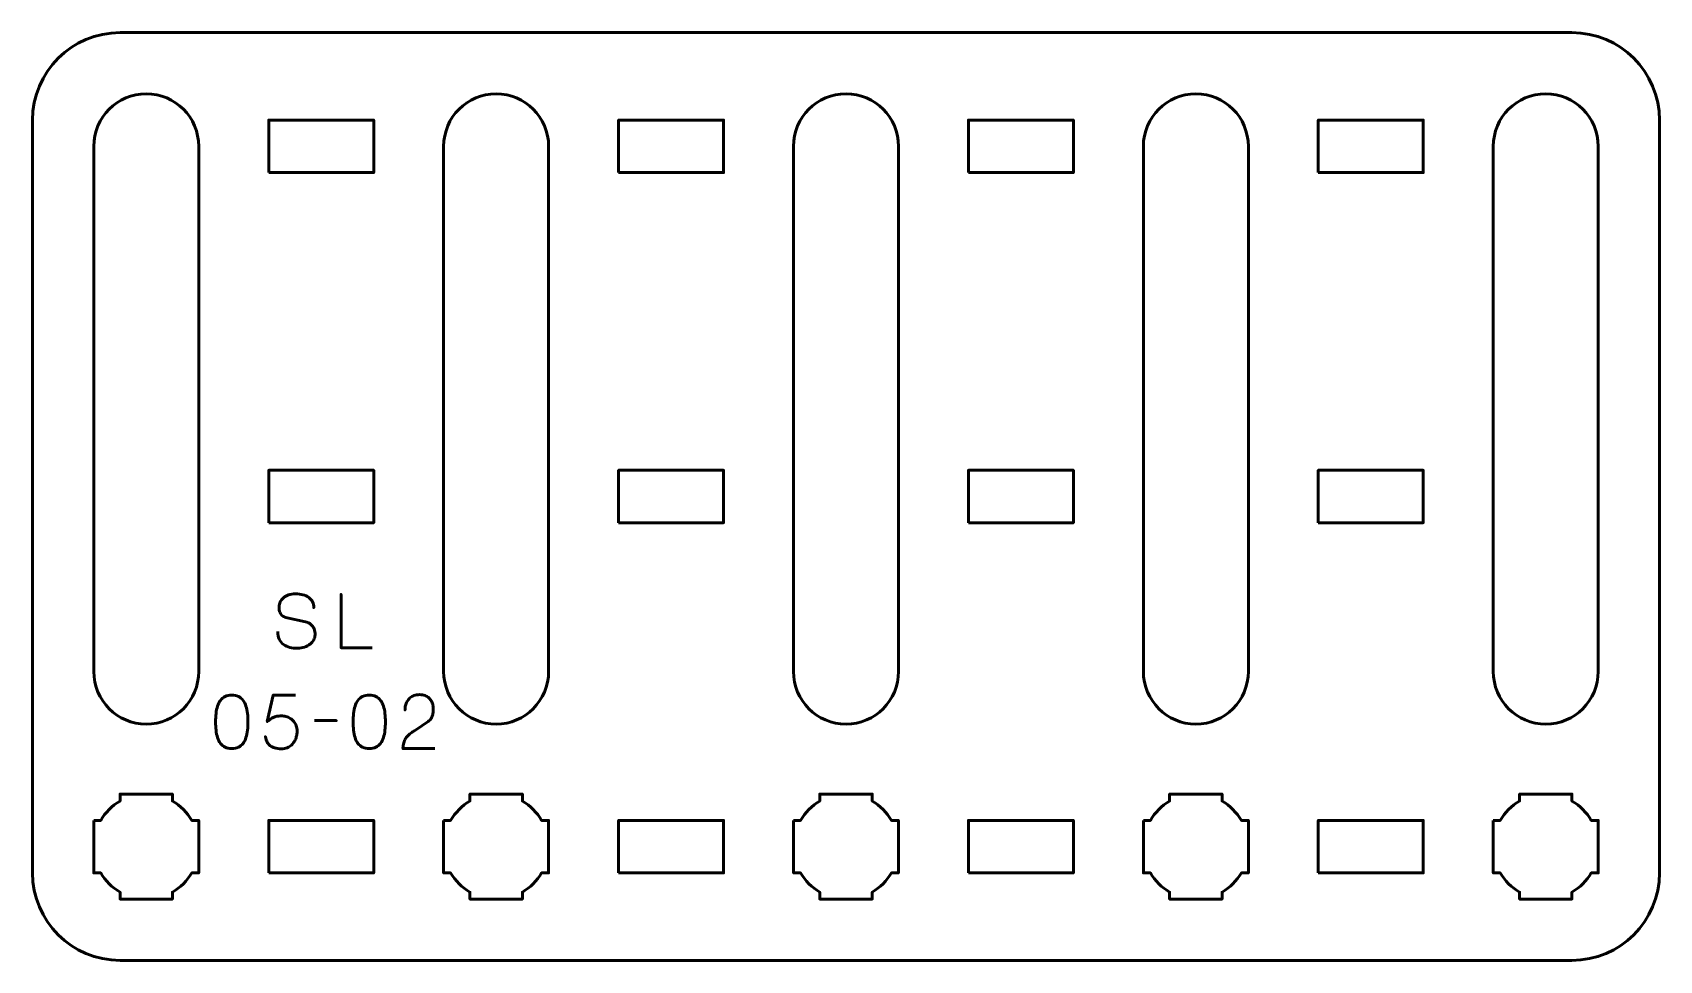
# Model space of a CAD drawing. Header units: centimetres. Extents: x -15.15 to -5.85, y -17.5 to -12.2.
import ezdxf

# ---------------------------------------------------------------- set-up
doc = ezdxf.new("R2010")
doc.units = ezdxf.units.CM
doc.header["$MEASUREMENT"] = 0
doc.layers.add('Layer 1', color=7, linetype='Continuous')

msp = doc.modelspace()

# ---------------------------------------------------------------- linework, layer by layer
at = {"layer": 'Layer 1', "lineweight": 53}
for points in [[(-13.8, -13), (-13.2, -13), (-13.2, -12.7), (-13.8, -12.7), (-13.8, -13)], [(-11.8, -13), (-11.2, -13), (-11.2, -12.7), (-11.8, -12.7), (-11.8, -13)], [(-9.8, -13), (-9.2, -13), (-9.2, -12.7), (-9.8, -12.7), (-9.8, -13)], [(-7.8, -13), (-7.2, -13), (-7.2, -12.7), (-7.8, -12.7), (-7.8, -13)], [(-13.8, -15), (-13.2, -15), (-13.2, -14.7), (-13.8, -14.7), (-13.8, -15)], [(-11.8, -15), (-11.2, -15), (-11.2, -14.7), (-11.8, -14.7), (-11.8, -15)], [(-9.8, -15), (-9.2, -15), (-9.2, -14.7), (-9.8, -14.7), (-9.8, -15)], [(-7.8, -15), (-7.2, -15), (-7.2, -14.7), (-7.8, -14.7), (-7.8, -15)], [(-13.8, -17), (-13.2, -17), (-13.2, -16.7), (-13.8, -16.7), (-13.8, -17)], [(-11.8, -17), (-11.2, -17), (-11.2, -16.7), (-11.8, -16.7), (-11.8, -17)], [(-9.8, -17), (-9.2, -17), (-9.2, -16.7), (-9.8, -16.7), (-9.8, -17)], [(-7.8, -17), (-7.2, -17), (-7.2, -16.7), (-7.8, -16.7), (-7.8, -17)]]:
    msp.add_lwpolyline(points, close=True, dxfattribs=at)
for points, knots in [([(-15.15, -17), (-15.15, -17), (-15.15, -12.7), (-15.15, -12.7), (-15.15, -12.7), (-15.15, -12.42391), (-14.92609, -12.2), (-14.65, -12.2), (-14.65, -12.2), (-14.65, -12.2), (-6.35, -12.2), (-6.35, -12.2), (-6.35, -12.2), (-6.07391, -12.2), (-5.85, -12.42391), (-5.85, -12.7), (-5.85, -12.7), (-5.85, -12.7), (-5.85, -17), (-5.85, -17), (-5.85, -17), (-5.85, -17.27609), (-6.07391, -17.5), (-6.35, -17.5), (-6.35, -17.5), (-6.35, -17.5), (-14.65, -17.5), (-14.65, -17.5), (-14.65, -17.5), (-14.92609, -17.5), (-15.15, -17.27609), (-15.15, -17)], [0, 0, 0, 0, 0.125, 0.125, 0.125, 0.125, 0.25, 0.25, 0.25, 0.25, 0.375, 0.375, 0.375, 0.375, 0.5, 0.5, 0.5, 0.5, 0.625, 0.625, 0.625, 0.625, 0.75, 0.75, 0.75, 0.75, 0.875, 0.875, 0.875, 0.875, 1, 1, 1, 1]), ([(-14.2, -12.85), (-14.2, -12.85), (-14.2, -15.85), (-14.2, -15.85), (-14.2, -15.85), (-14.2, -16.01567), (-14.33433, -16.15), (-14.5, -16.15), (-14.5, -16.15), (-14.66567, -16.15), (-14.8, -16.01567), (-14.8, -15.85), (-14.8, -15.85), (-14.8, -15.85), (-14.8, -12.85), (-14.8, -12.85), (-14.8, -12.85), (-14.8, -12.68433), (-14.66567, -12.55), (-14.5, -12.55), (-14.5, -12.55), (-14.33433, -12.55), (-14.2, -12.68433), (-14.2, -12.85)], [0, 0, 0, 0, 0.1666667, 0.1666667, 0.1666667, 0.1666667, 0.3333333, 0.3333333, 0.3333333, 0.3333333, 0.5, 0.5, 0.5, 0.5, 0.6666667, 0.6666667, 0.6666667, 0.6666667, 0.8333333, 0.8333333, 0.8333333, 0.8333333, 1, 1, 1, 1]), ([(-12.2, -12.85), (-12.2, -12.85), (-12.2, -15.85), (-12.2, -15.85), (-12.2, -15.85), (-12.2, -16.01567), (-12.33433, -16.15), (-12.5, -16.15), (-12.5, -16.15), (-12.66567, -16.15), (-12.8, -16.01567), (-12.8, -15.85), (-12.8, -15.85), (-12.8, -15.85), (-12.8, -12.85), (-12.8, -12.85), (-12.8, -12.85), (-12.8, -12.68433), (-12.66567, -12.55), (-12.5, -12.55), (-12.5, -12.55), (-12.33433, -12.55), (-12.2, -12.68433), (-12.2, -12.85)], [0, 0, 0, 0, 0.1666667, 0.1666667, 0.1666667, 0.1666667, 0.3333333, 0.3333333, 0.3333333, 0.3333333, 0.5, 0.5, 0.5, 0.5, 0.6666667, 0.6666667, 0.6666667, 0.6666667, 0.8333333, 0.8333333, 0.8333333, 0.8333333, 1, 1, 1, 1]), ([(-10.2, -12.85), (-10.2, -12.85), (-10.2, -15.85), (-10.2, -15.85), (-10.2, -15.85), (-10.2, -16.01567), (-10.33433, -16.15), (-10.5, -16.15), (-10.5, -16.15), (-10.66567, -16.15), (-10.8, -16.01567), (-10.8, -15.85), (-10.8, -15.85), (-10.8, -15.85), (-10.8, -12.85), (-10.8, -12.85), (-10.8, -12.85), (-10.8, -12.68433), (-10.66567, -12.55), (-10.5, -12.55), (-10.5, -12.55), (-10.33433, -12.55), (-10.2, -12.68433), (-10.2, -12.85)], [0, 0, 0, 0, 0.1666667, 0.1666667, 0.1666667, 0.1666667, 0.3333333, 0.3333333, 0.3333333, 0.3333333, 0.5, 0.5, 0.5, 0.5, 0.6666667, 0.6666667, 0.6666667, 0.6666667, 0.8333333, 0.8333333, 0.8333333, 0.8333333, 1, 1, 1, 1]), ([(-8.2, -12.85), (-8.2, -12.85), (-8.2, -15.85), (-8.2, -15.85), (-8.2, -15.85), (-8.2, -16.01567), (-8.33433, -16.15), (-8.5, -16.15), (-8.5, -16.15), (-8.66567, -16.15), (-8.8, -16.01567), (-8.8, -15.85), (-8.8, -15.85), (-8.8, -15.85), (-8.8, -12.85), (-8.8, -12.85), (-8.8, -12.85), (-8.8, -12.68433), (-8.66567, -12.55), (-8.5, -12.55), (-8.5, -12.55), (-8.33433, -12.55), (-8.2, -12.68433), (-8.2, -12.85)], [0, 0, 0, 0, 0.1666667, 0.1666667, 0.1666667, 0.1666667, 0.3333333, 0.3333333, 0.3333333, 0.3333333, 0.5, 0.5, 0.5, 0.5, 0.6666667, 0.6666667, 0.6666667, 0.6666667, 0.8333333, 0.8333333, 0.8333333, 0.8333333, 1, 1, 1, 1]), ([(-6.2, -12.85), (-6.2, -12.85), (-6.2, -15.85), (-6.2, -15.85), (-6.2, -15.85), (-6.2, -16.01567), (-6.33433, -16.15), (-6.5, -16.15), (-6.5, -16.15), (-6.66567, -16.15), (-6.8, -16.01567), (-6.8, -15.85), (-6.8, -15.85), (-6.8, -15.85), (-6.8, -12.85), (-6.8, -12.85), (-6.8, -12.85), (-6.8, -12.68433), (-6.66567, -12.55), (-6.5, -12.55), (-6.5, -12.55), (-6.33433, -12.55), (-6.2, -12.68433), (-6.2, -12.85)], [0, 0, 0, 0, 0.1666667, 0.1666667, 0.1666667, 0.1666667, 0.3333333, 0.3333333, 0.3333333, 0.3333333, 0.5, 0.5, 0.5, 0.5, 0.6666667, 0.6666667, 0.6666667, 0.6666667, 0.8333333, 0.8333333, 0.8333333, 0.8333333, 1, 1, 1, 1]), ([(-14.8, -16.7), (-14.8, -16.7), (-14.75985, -16.7), (-14.75985, -16.7), (-14.75985, -16.7), (-14.7335, -16.65447), (-14.69553, -16.6165), (-14.65, -16.59015), (-14.65, -16.59015), (-14.65, -16.59015), (-14.65, -16.55), (-14.65, -16.55), (-14.65, -16.55), (-14.65, -16.55), (-14.5, -16.55), (-14.5, -16.55), (-14.5, -16.55), (-14.5, -16.55), (-14.35, -16.55), (-14.35, -16.55), (-14.35, -16.55), (-14.35, -16.55), (-14.35, -16.59015), (-14.35, -16.59015), (-14.35, -16.59015), (-14.30447, -16.6165), (-14.2665, -16.65447), (-14.24015, -16.7), (-14.24015, -16.7), (-14.24015, -16.7), (-14.2, -16.7), (-14.2, -16.7), (-14.2, -16.7), (-14.2, -16.7), (-14.2, -16.85), (-14.2, -16.85), (-14.2, -16.85), (-14.2, -16.85), (-14.2, -17), (-14.2, -17), (-14.2, -17), (-14.2, -17), (-14.24015, -17), (-14.24015, -17), (-14.24015, -17), (-14.2665, -17.04553), (-14.30447, -17.0835), (-14.35, -17.10985), (-14.35, -17.10985), (-14.35, -17.10985), (-14.35, -17.15), (-14.35, -17.15), (-14.35, -17.15), (-14.35, -17.15), (-14.5, -17.15), (-14.5, -17.15), (-14.5, -17.15), (-14.5, -17.15), (-14.65, -17.15), (-14.65, -17.15), (-14.65, -17.15), (-14.65, -17.15), (-14.65, -17.10985), (-14.65, -17.10985), (-14.65, -17.10985), (-14.69553, -17.0835), (-14.7335, -17.04553), (-14.75985, -17), (-14.75985, -17), (-14.75985, -17), (-14.8, -17), (-14.8, -17), (-14.8, -17), (-14.8, -17), (-14.8, -16.85), (-14.8, -16.85), (-14.8, -16.85), (-14.8, -16.85), (-14.8, -16.7), (-14.8, -16.7)], [0, 0, 0, 0, 0.05, 0.05, 0.05, 0.05, 0.1, 0.1, 0.1, 0.1, 0.15, 0.15, 0.15, 0.15, 0.2, 0.2, 0.2, 0.2, 0.25, 0.25, 0.25, 0.25, 0.3, 0.3, 0.3, 0.3, 0.35, 0.35, 0.35, 0.35, 0.4, 0.4, 0.4, 0.4, 0.45, 0.45, 0.45, 0.45, 0.5, 0.5, 0.5, 0.5, 0.55, 0.55, 0.55, 0.55, 0.6, 0.6, 0.6, 0.6, 0.65, 0.65, 0.65, 0.65, 0.7, 0.7, 0.7, 0.7, 0.75, 0.75, 0.75, 0.75, 0.8, 0.8, 0.8, 0.8, 0.85, 0.85, 0.85, 0.85, 0.9, 0.9, 0.9, 0.9, 0.95, 0.95, 0.95, 0.95, 1, 1, 1, 1]), ([(-12.8, -16.7), (-12.8, -16.7), (-12.75985, -16.7), (-12.75985, -16.7), (-12.75985, -16.7), (-12.7335, -16.65447), (-12.69553, -16.6165), (-12.65, -16.59015), (-12.65, -16.59015), (-12.65, -16.59015), (-12.65, -16.55), (-12.65, -16.55), (-12.65, -16.55), (-12.65, -16.55), (-12.5, -16.55), (-12.5, -16.55), (-12.5, -16.55), (-12.5, -16.55), (-12.35, -16.55), (-12.35, -16.55), (-12.35, -16.55), (-12.35, -16.55), (-12.35, -16.59015), (-12.35, -16.59015), (-12.35, -16.59015), (-12.30447, -16.6165), (-12.2665, -16.65447), (-12.24015, -16.7), (-12.24015, -16.7), (-12.24015, -16.7), (-12.2, -16.7), (-12.2, -16.7), (-12.2, -16.7), (-12.2, -16.7), (-12.2, -16.85), (-12.2, -16.85), (-12.2, -16.85), (-12.2, -16.85), (-12.2, -17), (-12.2, -17), (-12.2, -17), (-12.2, -17), (-12.24015, -17), (-12.24015, -17), (-12.24015, -17), (-12.2665, -17.04553), (-12.30447, -17.0835), (-12.35, -17.10985), (-12.35, -17.10985), (-12.35, -17.10985), (-12.35, -17.15), (-12.35, -17.15), (-12.35, -17.15), (-12.35, -17.15), (-12.5, -17.15), (-12.5, -17.15), (-12.5, -17.15), (-12.5, -17.15), (-12.65, -17.15), (-12.65, -17.15), (-12.65, -17.15), (-12.65, -17.15), (-12.65, -17.10985), (-12.65, -17.10985), (-12.65, -17.10985), (-12.69553, -17.0835), (-12.7335, -17.04553), (-12.75985, -17), (-12.75985, -17), (-12.75985, -17), (-12.8, -17), (-12.8, -17), (-12.8, -17), (-12.8, -17), (-12.8, -16.85), (-12.8, -16.85), (-12.8, -16.85), (-12.8, -16.85), (-12.8, -16.7), (-12.8, -16.7)], [0, 0, 0, 0, 0.05, 0.05, 0.05, 0.05, 0.1, 0.1, 0.1, 0.1, 0.15, 0.15, 0.15, 0.15, 0.2, 0.2, 0.2, 0.2, 0.25, 0.25, 0.25, 0.25, 0.3, 0.3, 0.3, 0.3, 0.35, 0.35, 0.35, 0.35, 0.4, 0.4, 0.4, 0.4, 0.45, 0.45, 0.45, 0.45, 0.5, 0.5, 0.5, 0.5, 0.55, 0.55, 0.55, 0.55, 0.6, 0.6, 0.6, 0.6, 0.65, 0.65, 0.65, 0.65, 0.7, 0.7, 0.7, 0.7, 0.75, 0.75, 0.75, 0.75, 0.8, 0.8, 0.8, 0.8, 0.85, 0.85, 0.85, 0.85, 0.9, 0.9, 0.9, 0.9, 0.95, 0.95, 0.95, 0.95, 1, 1, 1, 1]), ([(-10.8, -16.7), (-10.8, -16.7), (-10.75985, -16.7), (-10.75985, -16.7), (-10.75985, -16.7), (-10.7335, -16.65447), (-10.69553, -16.6165), (-10.65, -16.59015), (-10.65, -16.59015), (-10.65, -16.59015), (-10.65, -16.55), (-10.65, -16.55), (-10.65, -16.55), (-10.65, -16.55), (-10.5, -16.55), (-10.5, -16.55), (-10.5, -16.55), (-10.5, -16.55), (-10.35, -16.55), (-10.35, -16.55), (-10.35, -16.55), (-10.35, -16.55), (-10.35, -16.59015), (-10.35, -16.59015), (-10.35, -16.59015), (-10.30447, -16.6165), (-10.2665, -16.65447), (-10.24015, -16.7), (-10.24015, -16.7), (-10.24015, -16.7), (-10.2, -16.7), (-10.2, -16.7), (-10.2, -16.7), (-10.2, -16.7), (-10.2, -16.85), (-10.2, -16.85), (-10.2, -16.85), (-10.2, -16.85), (-10.2, -17), (-10.2, -17), (-10.2, -17), (-10.2, -17), (-10.24015, -17), (-10.24015, -17), (-10.24015, -17), (-10.2665, -17.04553), (-10.30447, -17.0835), (-10.35, -17.10985), (-10.35, -17.10985), (-10.35, -17.10985), (-10.35, -17.15), (-10.35, -17.15), (-10.35, -17.15), (-10.35, -17.15), (-10.5, -17.15), (-10.5, -17.15), (-10.5, -17.15), (-10.5, -17.15), (-10.65, -17.15), (-10.65, -17.15), (-10.65, -17.15), (-10.65, -17.15), (-10.65, -17.10985), (-10.65, -17.10985), (-10.65, -17.10985), (-10.69553, -17.0835), (-10.7335, -17.04553), (-10.75985, -17), (-10.75985, -17), (-10.75985, -17), (-10.8, -17), (-10.8, -17), (-10.8, -17), (-10.8, -17), (-10.8, -16.85), (-10.8, -16.85), (-10.8, -16.85), (-10.8, -16.85), (-10.8, -16.7), (-10.8, -16.7)], [0, 0, 0, 0, 0.05, 0.05, 0.05, 0.05, 0.1, 0.1, 0.1, 0.1, 0.15, 0.15, 0.15, 0.15, 0.2, 0.2, 0.2, 0.2, 0.25, 0.25, 0.25, 0.25, 0.3, 0.3, 0.3, 0.3, 0.35, 0.35, 0.35, 0.35, 0.4, 0.4, 0.4, 0.4, 0.45, 0.45, 0.45, 0.45, 0.5, 0.5, 0.5, 0.5, 0.55, 0.55, 0.55, 0.55, 0.6, 0.6, 0.6, 0.6, 0.65, 0.65, 0.65, 0.65, 0.7, 0.7, 0.7, 0.7, 0.75, 0.75, 0.75, 0.75, 0.8, 0.8, 0.8, 0.8, 0.85, 0.85, 0.85, 0.85, 0.9, 0.9, 0.9, 0.9, 0.95, 0.95, 0.95, 0.95, 1, 1, 1, 1]), ([(-8.8, -16.7), (-8.8, -16.7), (-8.75985, -16.7), (-8.75985, -16.7), (-8.75985, -16.7), (-8.7335, -16.65447), (-8.69553, -16.6165), (-8.65, -16.59015), (-8.65, -16.59015), (-8.65, -16.59015), (-8.65, -16.55), (-8.65, -16.55), (-8.65, -16.55), (-8.65, -16.55), (-8.5, -16.55), (-8.5, -16.55), (-8.5, -16.55), (-8.5, -16.55), (-8.35, -16.55), (-8.35, -16.55), (-8.35, -16.55), (-8.35, -16.55), (-8.35, -16.59015), (-8.35, -16.59015), (-8.35, -16.59015), (-8.30447, -16.6165), (-8.2665, -16.65447), (-8.24015, -16.7), (-8.24015, -16.7), (-8.24015, -16.7), (-8.2, -16.7), (-8.2, -16.7), (-8.2, -16.7), (-8.2, -16.7), (-8.2, -16.85), (-8.2, -16.85), (-8.2, -16.85), (-8.2, -16.85), (-8.2, -17), (-8.2, -17), (-8.2, -17), (-8.2, -17), (-8.24015, -17), (-8.24015, -17), (-8.24015, -17), (-8.2665, -17.04553), (-8.30447, -17.0835), (-8.35, -17.10985), (-8.35, -17.10985), (-8.35, -17.10985), (-8.35, -17.15), (-8.35, -17.15), (-8.35, -17.15), (-8.35, -17.15), (-8.5, -17.15), (-8.5, -17.15), (-8.5, -17.15), (-8.5, -17.15), (-8.65, -17.15), (-8.65, -17.15), (-8.65, -17.15), (-8.65, -17.15), (-8.65, -17.10985), (-8.65, -17.10985), (-8.65, -17.10985), (-8.69553, -17.0835), (-8.7335, -17.04553), (-8.75985, -17), (-8.75985, -17), (-8.75985, -17), (-8.8, -17), (-8.8, -17), (-8.8, -17), (-8.8, -17), (-8.8, -16.85), (-8.8, -16.85), (-8.8, -16.85), (-8.8, -16.85), (-8.8, -16.7), (-8.8, -16.7)], [0, 0, 0, 0, 0.05, 0.05, 0.05, 0.05, 0.1, 0.1, 0.1, 0.1, 0.15, 0.15, 0.15, 0.15, 0.2, 0.2, 0.2, 0.2, 0.25, 0.25, 0.25, 0.25, 0.3, 0.3, 0.3, 0.3, 0.35, 0.35, 0.35, 0.35, 0.4, 0.4, 0.4, 0.4, 0.45, 0.45, 0.45, 0.45, 0.5, 0.5, 0.5, 0.5, 0.55, 0.55, 0.55, 0.55, 0.6, 0.6, 0.6, 0.6, 0.65, 0.65, 0.65, 0.65, 0.7, 0.7, 0.7, 0.7, 0.75, 0.75, 0.75, 0.75, 0.8, 0.8, 0.8, 0.8, 0.85, 0.85, 0.85, 0.85, 0.9, 0.9, 0.9, 0.9, 0.95, 0.95, 0.95, 0.95, 1, 1, 1, 1]), ([(-6.8, -16.7), (-6.8, -16.7), (-6.75985, -16.7), (-6.75985, -16.7), (-6.75985, -16.7), (-6.7335, -16.65447), (-6.69553, -16.6165), (-6.65, -16.59015), (-6.65, -16.59015), (-6.65, -16.59015), (-6.65, -16.55), (-6.65, -16.55), (-6.65, -16.55), (-6.65, -16.55), (-6.5, -16.55), (-6.5, -16.55), (-6.5, -16.55), (-6.5, -16.55), (-6.35, -16.55), (-6.35, -16.55), (-6.35, -16.55), (-6.35, -16.55), (-6.35, -16.59015), (-6.35, -16.59015), (-6.35, -16.59015), (-6.30447, -16.6165), (-6.2665, -16.65447), (-6.24015, -16.7), (-6.24015, -16.7), (-6.24015, -16.7), (-6.2, -16.7), (-6.2, -16.7), (-6.2, -16.7), (-6.2, -16.7), (-6.2, -16.85), (-6.2, -16.85), (-6.2, -16.85), (-6.2, -16.85), (-6.2, -17), (-6.2, -17), (-6.2, -17), (-6.2, -17), (-6.24015, -17), (-6.24015, -17), (-6.24015, -17), (-6.2665, -17.04553), (-6.30447, -17.0835), (-6.35, -17.10985), (-6.35, -17.10985), (-6.35, -17.10985), (-6.35, -17.15), (-6.35, -17.15), (-6.35, -17.15), (-6.35, -17.15), (-6.5, -17.15), (-6.5, -17.15), (-6.5, -17.15), (-6.5, -17.15), (-6.65, -17.15), (-6.65, -17.15), (-6.65, -17.15), (-6.65, -17.15), (-6.65, -17.10985), (-6.65, -17.10985), (-6.65, -17.10985), (-6.69553, -17.0835), (-6.7335, -17.04553), (-6.75985, -17), (-6.75985, -17), (-6.75985, -17), (-6.8, -17), (-6.8, -17), (-6.8, -17), (-6.8, -17), (-6.8, -16.85), (-6.8, -16.85), (-6.8, -16.85), (-6.8, -16.85), (-6.8, -16.7), (-6.8, -16.7)], [0, 0, 0, 0, 0.05, 0.05, 0.05, 0.05, 0.1, 0.1, 0.1, 0.1, 0.15, 0.15, 0.15, 0.15, 0.2, 0.2, 0.2, 0.2, 0.25, 0.25, 0.25, 0.25, 0.3, 0.3, 0.3, 0.3, 0.35, 0.35, 0.35, 0.35, 0.4, 0.4, 0.4, 0.4, 0.45, 0.45, 0.45, 0.45, 0.5, 0.5, 0.5, 0.5, 0.55, 0.55, 0.55, 0.55, 0.6, 0.6, 0.6, 0.6, 0.65, 0.65, 0.65, 0.65, 0.7, 0.7, 0.7, 0.7, 0.75, 0.75, 0.75, 0.75, 0.8, 0.8, 0.8, 0.8, 0.85, 0.85, 0.85, 0.85, 0.9, 0.9, 0.9, 0.9, 0.95, 0.95, 0.95, 0.95, 1, 1, 1, 1])]:
    msp.add_open_spline(points, degree=3, knots=knots, dxfattribs=at)
at = {"layer": 'Layer 1', "color": 5, "lineweight": 53}
for points, knots in [([(-13.74829, -15.62203), (-13.74815, -15.6389), (-13.74519, -15.65336), (-13.73926, -15.66543), (-13.73926, -15.66543), (-13.7334, -15.67742), (-13.72522, -15.68723), (-13.71492, -15.69485), (-13.71492, -15.69485), (-13.70455, -15.7024), (-13.69262, -15.70797), (-13.67915, -15.71157), (-13.67915, -15.71157), (-13.66574, -15.7151), (-13.65135, -15.71686), (-13.63611, -15.71686), (-13.63611, -15.71686), (-13.62073, -15.71679), (-13.6069, -15.71453), (-13.59455, -15.71023), (-13.59455, -15.71023), (-13.58227, -15.70592), (-13.57176, -15.70014), (-13.56294, -15.69287), (-13.56294, -15.69287), (-13.55419, -15.6856), (-13.54742, -15.67749), (-13.54262, -15.66846), (-13.54262, -15.66846), (-13.53782, -15.65943), (-13.53528, -15.65019), (-13.53493, -15.64066), (-13.53493, -15.64066), (-13.53451, -15.62817), (-13.53634, -15.61674), (-13.54036, -15.60644), (-13.54036, -15.60644), (-13.54439, -15.59614), (-13.5506, -15.58753), (-13.55899, -15.58048), (-13.55899, -15.58048), (-13.56732, -15.57342), (-13.57783, -15.56848), (-13.59039, -15.56573), (-13.59039, -15.56573), (-13.59039, -15.56573), (-13.6941, -15.54329), (-13.6941, -15.54329), (-13.6941, -15.54329), (-13.70384, -15.54125), (-13.71224, -15.53779), (-13.71915, -15.53299), (-13.71915, -15.53299), (-13.72607, -15.52813), (-13.73143, -15.52142), (-13.7351, -15.51281), (-13.7351, -15.51281), (-13.73877, -15.50428), (-13.74067, -15.49341), (-13.74067, -15.48022), (-13.74067, -15.48022), (-13.74067, -15.4702), (-13.73862, -15.46075), (-13.73446, -15.45186), (-13.73446, -15.45186), (-13.73037, -15.44297), (-13.7243, -15.43513), (-13.71633, -15.42822), (-13.71633, -15.42822), (-13.70836, -15.42138), (-13.69848, -15.41601), (-13.68677, -15.41213), (-13.68677, -15.41213), (-13.67498, -15.40818), (-13.66151, -15.40621), (-13.64627, -15.40614), (-13.64627, -15.40614), (-13.63096, -15.40614), (-13.61692, -15.4079), (-13.60408, -15.41143), (-13.60408, -15.41143), (-13.59131, -15.41496), (-13.58023, -15.42004), (-13.57092, -15.42681), (-13.57092, -15.42681), (-13.5616, -15.43358), (-13.55441, -15.44191), (-13.54947, -15.45164), (-13.54947, -15.45164), (-13.54453, -15.46145), (-13.5422, -15.47267), (-13.54255, -15.4853), (-13.54255, -15.4853), (-13.5422, -15.47267), (-13.54453, -15.46145), (-13.54947, -15.45164), (-13.54947, -15.45164), (-13.55441, -15.44191), (-13.5616, -15.43358), (-13.57092, -15.42681), (-13.57092, -15.42681), (-13.58023, -15.42004), (-13.59131, -15.41496), (-13.60408, -15.41143), (-13.60408, -15.41143), (-13.61692, -15.4079), (-13.63096, -15.40614), (-13.64627, -15.40614), (-13.64627, -15.40614), (-13.66151, -15.40621), (-13.67498, -15.40818), (-13.68677, -15.41213), (-13.68677, -15.41213), (-13.69848, -15.41601), (-13.70836, -15.42138), (-13.71633, -15.42822), (-13.71633, -15.42822), (-13.7243, -15.43513), (-13.73037, -15.44297), (-13.73446, -15.45186), (-13.73446, -15.45186), (-13.73862, -15.46075), (-13.74067, -15.4702), (-13.74067, -15.48022), (-13.74067, -15.48022), (-13.74067, -15.49341), (-13.73884, -15.50428), (-13.73531, -15.51274), (-13.73531, -15.51274), (-13.73171, -15.52128), (-13.72642, -15.52791), (-13.7195, -15.53278), (-13.7195, -15.53278), (-13.71259, -15.53758), (-13.70412, -15.54111), (-13.6941, -15.54329), (-13.6941, -15.54329), (-13.6941, -15.54329), (-13.59039, -15.56573), (-13.59039, -15.56573), (-13.59039, -15.56573), (-13.57755, -15.56848), (-13.56696, -15.57342), (-13.55864, -15.58048), (-13.55864, -15.58048), (-13.55024, -15.58753), (-13.5441, -15.59614), (-13.54015, -15.60644), (-13.54015, -15.60644), (-13.53627, -15.61674), (-13.53451, -15.62817), (-13.53493, -15.64066), (-13.53493, -15.64066), (-13.53528, -15.65019), (-13.53782, -15.65943), (-13.54262, -15.66846), (-13.54262, -15.66846), (-13.54742, -15.67749), (-13.55419, -15.6856), (-13.56294, -15.69287), (-13.56294, -15.69287), (-13.57176, -15.70014), (-13.58227, -15.70592), (-13.59455, -15.71023), (-13.59455, -15.71023), (-13.6069, -15.71453), (-13.62073, -15.71679), (-13.63611, -15.71686), (-13.63611, -15.71686), (-13.65135, -15.71686), (-13.66574, -15.7151), (-13.67915, -15.71157), (-13.67915, -15.71157), (-13.69262, -15.70797), (-13.70455, -15.7024), (-13.71492, -15.69485), (-13.71492, -15.69485), (-13.72522, -15.68723), (-13.7334, -15.67742), (-13.73926, -15.66543), (-13.73926, -15.66543), (-13.74519, -15.65336), (-13.74815, -15.6389), (-13.74829, -15.62203)], [0, 0, 0, 0, 0.0217391, 0.0217391, 0.0217391, 0.0217391, 0.0434783, 0.0434783, 0.0434783, 0.0434783, 0.0652174, 0.0652174, 0.0652174, 0.0652174, 0.0869565, 0.0869565, 0.0869565, 0.0869565, 0.1086957, 0.1086957, 0.1086957, 0.1086957, 0.1304348, 0.1304348, 0.1304348, 0.1304348, 0.1521739, 0.1521739, 0.1521739, 0.1521739, 0.173913, 0.173913, 0.173913, 0.173913, 0.1956522, 0.1956522, 0.1956522, 0.1956522, 0.2173913, 0.2173913, 0.2173913, 0.2173913, 0.2391304, 0.2391304, 0.2391304, 0.2391304, 0.2608696, 0.2608696, 0.2608696, 0.2608696, 0.2826087, 0.2826087, 0.2826087, 0.2826087, 0.3043478, 0.3043478, 0.3043478, 0.3043478, 0.326087, 0.326087, 0.326087, 0.326087, 0.3478261, 0.3478261, 0.3478261, 0.3478261, 0.3695652, 0.3695652, 0.3695652, 0.3695652, 0.3913043, 0.3913043, 0.3913043, 0.3913043, 0.4130435, 0.4130435, 0.4130435, 0.4130435, 0.4347826, 0.4347826, 0.4347826, 0.4347826, 0.4565217, 0.4565217, 0.4565217, 0.4565217, 0.4782609, 0.4782609, 0.4782609, 0.4782609, 0.5, 0.5, 0.5, 0.5, 0.5217391, 0.5217391, 0.5217391, 0.5217391, 0.5434783, 0.5434783, 0.5434783, 0.5434783, 0.5652174, 0.5652174, 0.5652174, 0.5652174, 0.5869565, 0.5869565, 0.5869565, 0.5869565, 0.6086957, 0.6086957, 0.6086957, 0.6086957, 0.6304348, 0.6304348, 0.6304348, 0.6304348, 0.6521739, 0.6521739, 0.6521739, 0.6521739, 0.673913, 0.673913, 0.673913, 0.673913, 0.6956522, 0.6956522, 0.6956522, 0.6956522, 0.7173913, 0.7173913, 0.7173913, 0.7173913, 0.7391304, 0.7391304, 0.7391304, 0.7391304, 0.7608696, 0.7608696, 0.7608696, 0.7608696, 0.7826087, 0.7826087, 0.7826087, 0.7826087, 0.8043478, 0.8043478, 0.8043478, 0.8043478, 0.826087, 0.826087, 0.826087, 0.826087, 0.8478261, 0.8478261, 0.8478261, 0.8478261, 0.8695652, 0.8695652, 0.8695652, 0.8695652, 0.8913043, 0.8913043, 0.8913043, 0.8913043, 0.9130435, 0.9130435, 0.9130435, 0.9130435, 0.9347826, 0.9347826, 0.9347826, 0.9347826, 0.9565217, 0.9565217, 0.9565217, 0.9565217, 0.9782609, 0.9782609, 0.9782609, 0.9782609, 1, 1, 1, 1]), ([(-13.20812, -15.71432), (-13.20812, -15.71432), (-13.38634, -15.71432), (-13.38634, -15.71432), (-13.38634, -15.71432), (-13.38634, -15.71432), (-13.38634, -15.4091), (-13.38634, -15.4091), (-13.38634, -15.4091), (-13.38634, -15.4091), (-13.38634, -15.71432), (-13.38634, -15.71432), (-13.38634, -15.71432), (-13.38634, -15.71432), (-13.20812, -15.71432), (-13.20812, -15.71432)], [0, 0, 0, 0, 0.25, 0.25, 0.25, 0.25, 0.5, 0.5, 0.5, 0.5, 0.75, 0.75, 0.75, 0.75, 1, 1, 1, 1]), ([(-14.01117, -16.28963), (-13.99636, -16.28956), (-13.98359, -16.28695), (-13.97293, -16.28187), (-13.97293, -16.28187), (-13.96235, -16.27679), (-13.95353, -16.26952), (-13.94648, -16.26028), (-13.94648, -16.26028), (-13.93949, -16.25097), (-13.93399, -16.23996), (-13.9299, -16.22726), (-13.9299, -16.22726), (-13.92587, -16.21456), (-13.92298, -16.20066), (-13.92136, -16.18542), (-13.92136, -16.18542), (-13.91966, -16.17018), (-13.91882, -16.15416), (-13.91889, -16.13723), (-13.91889, -16.13723), (-13.91882, -16.12037), (-13.91966, -16.10435), (-13.92136, -16.08918), (-13.92136, -16.08918), (-13.92298, -16.07401), (-13.92587, -16.06004), (-13.9299, -16.04734), (-13.9299, -16.04734), (-13.93399, -16.03471), (-13.93949, -16.02371), (-13.94648, -16.01432), (-13.94648, -16.01432), (-13.95353, -16.00501), (-13.96235, -15.99774), (-13.97293, -15.99266), (-13.97293, -15.99266), (-13.98359, -15.98751), (-13.99636, -15.9849), (-14.01117, -15.98483), (-14.01117, -15.98483), (-14.02599, -15.9849), (-14.03876, -15.98751), (-14.04942, -15.99266), (-14.04942, -15.99266), (-14.06, -15.99774), (-14.06882, -16.00501), (-14.07587, -16.01432), (-14.07587, -16.01432), (-14.08286, -16.02371), (-14.08836, -16.03471), (-14.09245, -16.04734), (-14.09245, -16.04734), (-14.09648, -16.06004), (-14.09937, -16.07401), (-14.10099, -16.08918), (-14.10099, -16.08918), (-14.10268, -16.10435), (-14.10353, -16.12037), (-14.10346, -16.13723), (-14.10346, -16.13723), (-14.10353, -16.15416), (-14.10268, -16.17018), (-14.10099, -16.18542), (-14.10099, -16.18542), (-14.09937, -16.20066), (-14.09648, -16.21456), (-14.09245, -16.22726), (-14.09245, -16.22726), (-14.08836, -16.23996), (-14.08286, -16.25097), (-14.07587, -16.26028), (-14.07587, -16.26028), (-14.06882, -16.26952), (-14.06, -16.27679), (-14.04942, -16.28187), (-14.04942, -16.28187), (-14.03876, -16.28695), (-14.02599, -16.28956), (-14.01117, -16.28963)], [0, 0, 0, 0, 0.05, 0.05, 0.05, 0.05, 0.1, 0.1, 0.1, 0.1, 0.15, 0.15, 0.15, 0.15, 0.2, 0.2, 0.2, 0.2, 0.25, 0.25, 0.25, 0.25, 0.3, 0.3, 0.3, 0.3, 0.35, 0.35, 0.35, 0.35, 0.4, 0.4, 0.4, 0.4, 0.45, 0.45, 0.45, 0.45, 0.5, 0.5, 0.5, 0.5, 0.55, 0.55, 0.55, 0.55, 0.6, 0.6, 0.6, 0.6, 0.65, 0.65, 0.65, 0.65, 0.7, 0.7, 0.7, 0.7, 0.75, 0.75, 0.75, 0.75, 0.8, 0.8, 0.8, 0.8, 0.85, 0.85, 0.85, 0.85, 0.9, 0.9, 0.9, 0.9, 0.95, 0.95, 0.95, 0.95, 1, 1, 1, 1]), ([(-14.01117, -16.28963), (-13.99636, -16.28956), (-13.98359, -16.28695), (-13.97293, -16.28187), (-13.97293, -16.28187), (-13.96235, -16.27679), (-13.95353, -16.26952), (-13.94648, -16.26028), (-13.94648, -16.26028), (-13.93949, -16.25097), (-13.93399, -16.23996), (-13.9299, -16.22726), (-13.9299, -16.22726), (-13.92587, -16.21456), (-13.92298, -16.20066), (-13.92136, -16.18542), (-13.92136, -16.18542), (-13.91966, -16.17018), (-13.91882, -16.15416), (-13.91889, -16.13723), (-13.91889, -16.13723), (-13.91882, -16.12037), (-13.91966, -16.10435), (-13.92136, -16.08918), (-13.92136, -16.08918), (-13.92298, -16.07401), (-13.92587, -16.06004), (-13.9299, -16.04734), (-13.9299, -16.04734), (-13.93399, -16.03471), (-13.93949, -16.02371), (-13.94648, -16.01432), (-13.94648, -16.01432), (-13.95353, -16.00501), (-13.96235, -15.99774), (-13.97293, -15.99266), (-13.97293, -15.99266), (-13.98359, -15.98751), (-13.99636, -15.9849), (-14.01117, -15.98483), (-14.01117, -15.98483), (-14.02599, -15.9849), (-14.03876, -15.98751), (-14.04942, -15.99266), (-14.04942, -15.99266), (-14.06, -15.99774), (-14.06882, -16.00501), (-14.07587, -16.01432), (-14.07587, -16.01432), (-14.08286, -16.02371), (-14.08836, -16.03471), (-14.09245, -16.04734), (-14.09245, -16.04734), (-14.09648, -16.06004), (-14.09937, -16.07401), (-14.10099, -16.08918), (-14.10099, -16.08918), (-14.10268, -16.10435), (-14.10353, -16.12037), (-14.10346, -16.13723), (-14.10346, -16.13723), (-14.10353, -16.15416), (-14.10268, -16.17018), (-14.10099, -16.18542), (-14.10099, -16.18542), (-14.09937, -16.20066), (-14.09648, -16.21456), (-14.09245, -16.22726), (-14.09245, -16.22726), (-14.08836, -16.23996), (-14.08286, -16.25097), (-14.07587, -16.26028), (-14.07587, -16.26028), (-14.06882, -16.26952), (-14.06, -16.27679), (-14.04942, -16.28187), (-14.04942, -16.28187), (-14.03876, -16.28695), (-14.02599, -16.28956), (-14.01117, -16.28963)], [0, 0, 0, 0, 0.05, 0.05, 0.05, 0.05, 0.1, 0.1, 0.1, 0.1, 0.15, 0.15, 0.15, 0.15, 0.2, 0.2, 0.2, 0.2, 0.25, 0.25, 0.25, 0.25, 0.3, 0.3, 0.3, 0.3, 0.35, 0.35, 0.35, 0.35, 0.4, 0.4, 0.4, 0.4, 0.45, 0.45, 0.45, 0.45, 0.5, 0.5, 0.5, 0.5, 0.55, 0.55, 0.55, 0.55, 0.6, 0.6, 0.6, 0.6, 0.65, 0.65, 0.65, 0.65, 0.7, 0.7, 0.7, 0.7, 0.75, 0.75, 0.75, 0.75, 0.8, 0.8, 0.8, 0.8, 0.85, 0.85, 0.85, 0.85, 0.9, 0.9, 0.9, 0.9, 0.95, 0.95, 0.95, 0.95, 1, 1, 1, 1]), ([(-13.64711, -15.98441), (-13.64711, -15.98441), (-13.77411, -15.98441), (-13.77411, -15.98441), (-13.77411, -15.98441), (-13.77411, -15.98441), (-13.80798, -16.13596), (-13.80798, -16.13596), (-13.80798, -16.13596), (-13.80205, -16.13088), (-13.79641, -16.1263), (-13.79097, -16.12227), (-13.79097, -16.12227), (-13.78561, -16.11825), (-13.77997, -16.11487), (-13.77397, -16.11204), (-13.77397, -16.11204), (-13.76804, -16.10922), (-13.76127, -16.1071), (-13.75365, -16.10562), (-13.75365, -16.10562), (-13.7461, -16.10414), (-13.73707, -16.10336), (-13.7267, -16.10336), (-13.7267, -16.10336), (-13.71823, -16.10336), (-13.70976, -16.10449), (-13.7013, -16.10682), (-13.7013, -16.10682), (-13.69283, -16.10908), (-13.68479, -16.11254), (-13.67717, -16.11712), (-13.67717, -16.11712), (-13.66948, -16.12178), (-13.6627, -16.12757), (-13.65678, -16.13455), (-13.65678, -16.13455), (-13.65078, -16.14154), (-13.64605, -16.14972), (-13.64267, -16.1591), (-13.64267, -16.1591), (-13.63921, -16.16849), (-13.63745, -16.17914), (-13.63738, -16.19099), (-13.63738, -16.19099), (-13.6373, -16.19537), (-13.6378, -16.20087), (-13.63879, -16.20736), (-13.63879, -16.20736), (-13.6397, -16.21385), (-13.6414, -16.22091), (-13.6438, -16.22839), (-13.6438, -16.22839), (-13.64619, -16.23587), (-13.64958, -16.24328), (-13.65388, -16.25061), (-13.65388, -16.25061), (-13.65819, -16.25795), (-13.66369, -16.26465), (-13.67032, -16.27072), (-13.67032, -16.27072), (-13.67696, -16.27679), (-13.685, -16.28166), (-13.69438, -16.28533), (-13.69438, -16.28533), (-13.70384, -16.28892), (-13.71492, -16.29083), (-13.72754, -16.2909), (-13.72754, -16.2909), (-13.74264, -16.29083), (-13.75534, -16.28921), (-13.76564, -16.28617), (-13.76564, -16.28617), (-13.77595, -16.28307), (-13.78434, -16.27905), (-13.79083, -16.27397), (-13.79083, -16.27397), (-13.79739, -16.26889), (-13.80247, -16.26331), (-13.80614, -16.25725), (-13.80614, -16.25725), (-13.80981, -16.25118), (-13.81256, -16.24511), (-13.8144, -16.23904), (-13.8144, -16.23904), (-13.81623, -16.23297), (-13.81764, -16.2274), (-13.81856, -16.22232), (-13.81856, -16.22232), (-13.81764, -16.2274), (-13.81623, -16.23297), (-13.8144, -16.23904), (-13.8144, -16.23904), (-13.81256, -16.24511), (-13.80981, -16.25118), (-13.80614, -16.25725), (-13.80614, -16.25725), (-13.80247, -16.26331), (-13.79739, -16.26889), (-13.79083, -16.27397), (-13.79083, -16.27397), (-13.78434, -16.27905), (-13.77595, -16.28307), (-13.76564, -16.28617), (-13.76564, -16.28617), (-13.75534, -16.28921), (-13.74264, -16.29083), (-13.72754, -16.2909), (-13.72754, -16.2909), (-13.71492, -16.29083), (-13.70384, -16.28892), (-13.69438, -16.28533), (-13.69438, -16.28533), (-13.685, -16.28166), (-13.67696, -16.27679), (-13.67032, -16.27072), (-13.67032, -16.27072), (-13.66369, -16.26465), (-13.65819, -16.25795), (-13.65388, -16.25061), (-13.65388, -16.25061), (-13.64958, -16.24328), (-13.64619, -16.23587), (-13.6438, -16.22839), (-13.6438, -16.22839), (-13.6414, -16.22091), (-13.6397, -16.21385), (-13.63879, -16.20736), (-13.63879, -16.20736), (-13.6378, -16.20087), (-13.6373, -16.19537), (-13.63738, -16.19099), (-13.63738, -16.19099), (-13.63745, -16.17914), (-13.63921, -16.16849), (-13.64267, -16.1591), (-13.64267, -16.1591), (-13.64605, -16.14972), (-13.65078, -16.14154), (-13.65678, -16.13455), (-13.65678, -16.13455), (-13.6627, -16.12757), (-13.66948, -16.12178), (-13.67717, -16.11712), (-13.67717, -16.11712), (-13.68479, -16.11254), (-13.69283, -16.10908), (-13.7013, -16.10682), (-13.7013, -16.10682), (-13.70976, -16.10449), (-13.71823, -16.10336), (-13.7267, -16.10336), (-13.7267, -16.10336), (-13.73707, -16.10336), (-13.7461, -16.10414), (-13.75365, -16.10562), (-13.75365, -16.10562), (-13.76127, -16.1071), (-13.76804, -16.10922), (-13.77397, -16.11204), (-13.77397, -16.11204), (-13.77997, -16.11487), (-13.78561, -16.11825), (-13.79097, -16.12227), (-13.79097, -16.12227), (-13.79641, -16.1263), (-13.80205, -16.13088), (-13.80798, -16.13596), (-13.80798, -16.13596), (-13.80798, -16.13596), (-13.77411, -15.98441), (-13.77411, -15.98441), (-13.77411, -15.98441), (-13.77411, -15.98441), (-13.64711, -15.98441), (-13.64711, -15.98441)], [0, 0, 0, 0, 0.0227273, 0.0227273, 0.0227273, 0.0227273, 0.0454545, 0.0454545, 0.0454545, 0.0454545, 0.0681818, 0.0681818, 0.0681818, 0.0681818, 0.0909091, 0.0909091, 0.0909091, 0.0909091, 0.1136364, 0.1136364, 0.1136364, 0.1136364, 0.1363636, 0.1363636, 0.1363636, 0.1363636, 0.1590909, 0.1590909, 0.1590909, 0.1590909, 0.1818182, 0.1818182, 0.1818182, 0.1818182, 0.2045455, 0.2045455, 0.2045455, 0.2045455, 0.2272727, 0.2272727, 0.2272727, 0.2272727, 0.25, 0.25, 0.25, 0.25, 0.2727273, 0.2727273, 0.2727273, 0.2727273, 0.2954545, 0.2954545, 0.2954545, 0.2954545, 0.3181818, 0.3181818, 0.3181818, 0.3181818, 0.3409091, 0.3409091, 0.3409091, 0.3409091, 0.3636364, 0.3636364, 0.3636364, 0.3636364, 0.3863636, 0.3863636, 0.3863636, 0.3863636, 0.4090909, 0.4090909, 0.4090909, 0.4090909, 0.4318182, 0.4318182, 0.4318182, 0.4318182, 0.4545455, 0.4545455, 0.4545455, 0.4545455, 0.4772727, 0.4772727, 0.4772727, 0.4772727, 0.5, 0.5, 0.5, 0.5, 0.5227273, 0.5227273, 0.5227273, 0.5227273, 0.5454545, 0.5454545, 0.5454545, 0.5454545, 0.5681818, 0.5681818, 0.5681818, 0.5681818, 0.5909091, 0.5909091, 0.5909091, 0.5909091, 0.6136364, 0.6136364, 0.6136364, 0.6136364, 0.6363636, 0.6363636, 0.6363636, 0.6363636, 0.6590909, 0.6590909, 0.6590909, 0.6590909, 0.6818182, 0.6818182, 0.6818182, 0.6818182, 0.7045455, 0.7045455, 0.7045455, 0.7045455, 0.7272727, 0.7272727, 0.7272727, 0.7272727, 0.75, 0.75, 0.75, 0.75, 0.7727273, 0.7727273, 0.7727273, 0.7727273, 0.7954545, 0.7954545, 0.7954545, 0.7954545, 0.8181818, 0.8181818, 0.8181818, 0.8181818, 0.8409091, 0.8409091, 0.8409091, 0.8409091, 0.8636364, 0.8636364, 0.8636364, 0.8636364, 0.8863636, 0.8863636, 0.8863636, 0.8863636, 0.9090909, 0.9090909, 0.9090909, 0.9090909, 0.9318182, 0.9318182, 0.9318182, 0.9318182, 0.9545455, 0.9545455, 0.9545455, 0.9545455, 0.9772727, 0.9772727, 0.9772727, 0.9772727, 1, 1, 1, 1]), ([(-13.22505, -16.28963), (-13.21024, -16.28956), (-13.19747, -16.28695), (-13.18681, -16.28187), (-13.18681, -16.28187), (-13.17623, -16.27679), (-13.16741, -16.26952), (-13.16036, -16.26028), (-13.16036, -16.26028), (-13.15337, -16.25097), (-13.14787, -16.23996), (-13.14378, -16.22726), (-13.14378, -16.22726), (-13.13975, -16.21456), (-13.13686, -16.20066), (-13.13524, -16.18542), (-13.13524, -16.18542), (-13.13354, -16.17018), (-13.1327, -16.15416), (-13.13277, -16.13723), (-13.13277, -16.13723), (-13.1327, -16.12037), (-13.13354, -16.10435), (-13.13524, -16.08918), (-13.13524, -16.08918), (-13.13686, -16.07401), (-13.13975, -16.06004), (-13.14378, -16.04734), (-13.14378, -16.04734), (-13.14787, -16.03471), (-13.15337, -16.02371), (-13.16036, -16.01432), (-13.16036, -16.01432), (-13.16741, -16.00501), (-13.17623, -15.99774), (-13.18681, -15.99266), (-13.18681, -15.99266), (-13.19747, -15.98751), (-13.21024, -15.9849), (-13.22505, -15.98483), (-13.22505, -15.98483), (-13.23987, -15.9849), (-13.25264, -15.98751), (-13.2633, -15.99266), (-13.2633, -15.99266), (-13.27388, -15.99774), (-13.2827, -16.00501), (-13.28975, -16.01432), (-13.28975, -16.01432), (-13.29674, -16.02371), (-13.30224, -16.03471), (-13.30633, -16.04734), (-13.30633, -16.04734), (-13.31036, -16.06004), (-13.31325, -16.07401), (-13.31487, -16.08918), (-13.31487, -16.08918), (-13.31656, -16.10435), (-13.31741, -16.12037), (-13.31734, -16.13723), (-13.31734, -16.13723), (-13.31741, -16.15416), (-13.31656, -16.17018), (-13.31487, -16.18542), (-13.31487, -16.18542), (-13.31325, -16.20066), (-13.31036, -16.21456), (-13.30633, -16.22726), (-13.30633, -16.22726), (-13.30224, -16.23996), (-13.29674, -16.25097), (-13.28975, -16.26028), (-13.28975, -16.26028), (-13.2827, -16.26952), (-13.27388, -16.27679), (-13.2633, -16.28187), (-13.2633, -16.28187), (-13.25264, -16.28695), (-13.23987, -16.28956), (-13.22505, -16.28963)], [0, 0, 0, 0, 0.05, 0.05, 0.05, 0.05, 0.1, 0.1, 0.1, 0.1, 0.15, 0.15, 0.15, 0.15, 0.2, 0.2, 0.2, 0.2, 0.25, 0.25, 0.25, 0.25, 0.3, 0.3, 0.3, 0.3, 0.35, 0.35, 0.35, 0.35, 0.4, 0.4, 0.4, 0.4, 0.45, 0.45, 0.45, 0.45, 0.5, 0.5, 0.5, 0.5, 0.55, 0.55, 0.55, 0.55, 0.6, 0.6, 0.6, 0.6, 0.65, 0.65, 0.65, 0.65, 0.7, 0.7, 0.7, 0.7, 0.75, 0.75, 0.75, 0.75, 0.8, 0.8, 0.8, 0.8, 0.85, 0.85, 0.85, 0.85, 0.9, 0.9, 0.9, 0.9, 0.95, 0.95, 0.95, 0.95, 1, 1, 1, 1]), ([(-13.22505, -16.28963), (-13.21024, -16.28956), (-13.19747, -16.28695), (-13.18681, -16.28187), (-13.18681, -16.28187), (-13.17623, -16.27679), (-13.16741, -16.26952), (-13.16036, -16.26028), (-13.16036, -16.26028), (-13.15337, -16.25097), (-13.14787, -16.23996), (-13.14378, -16.22726), (-13.14378, -16.22726), (-13.13975, -16.21456), (-13.13686, -16.20066), (-13.13524, -16.18542), (-13.13524, -16.18542), (-13.13354, -16.17018), (-13.1327, -16.15416), (-13.13277, -16.13723), (-13.13277, -16.13723), (-13.1327, -16.12037), (-13.13354, -16.10435), (-13.13524, -16.08918), (-13.13524, -16.08918), (-13.13686, -16.07401), (-13.13975, -16.06004), (-13.14378, -16.04734), (-13.14378, -16.04734), (-13.14787, -16.03471), (-13.15337, -16.02371), (-13.16036, -16.01432), (-13.16036, -16.01432), (-13.16741, -16.00501), (-13.17623, -15.99774), (-13.18681, -15.99266), (-13.18681, -15.99266), (-13.19747, -15.98751), (-13.21024, -15.9849), (-13.22505, -15.98483), (-13.22505, -15.98483), (-13.23987, -15.9849), (-13.25264, -15.98751), (-13.2633, -15.99266), (-13.2633, -15.99266), (-13.27388, -15.99774), (-13.2827, -16.00501), (-13.28975, -16.01432), (-13.28975, -16.01432), (-13.29674, -16.02371), (-13.30224, -16.03471), (-13.30633, -16.04734), (-13.30633, -16.04734), (-13.31036, -16.06004), (-13.31325, -16.07401), (-13.31487, -16.08918), (-13.31487, -16.08918), (-13.31656, -16.10435), (-13.31741, -16.12037), (-13.31734, -16.13723), (-13.31734, -16.13723), (-13.31741, -16.15416), (-13.31656, -16.17018), (-13.31487, -16.18542), (-13.31487, -16.18542), (-13.31325, -16.20066), (-13.31036, -16.21456), (-13.30633, -16.22726), (-13.30633, -16.22726), (-13.30224, -16.23996), (-13.29674, -16.25097), (-13.28975, -16.26028), (-13.28975, -16.26028), (-13.2827, -16.26952), (-13.27388, -16.27679), (-13.2633, -16.28187), (-13.2633, -16.28187), (-13.25264, -16.28695), (-13.23987, -16.28956), (-13.22505, -16.28963)], [0, 0, 0, 0, 0.05, 0.05, 0.05, 0.05, 0.1, 0.1, 0.1, 0.1, 0.15, 0.15, 0.15, 0.15, 0.2, 0.2, 0.2, 0.2, 0.25, 0.25, 0.25, 0.25, 0.3, 0.3, 0.3, 0.3, 0.35, 0.35, 0.35, 0.35, 0.4, 0.4, 0.4, 0.4, 0.45, 0.45, 0.45, 0.45, 0.5, 0.5, 0.5, 0.5, 0.55, 0.55, 0.55, 0.55, 0.6, 0.6, 0.6, 0.6, 0.65, 0.65, 0.65, 0.65, 0.7, 0.7, 0.7, 0.7, 0.75, 0.75, 0.75, 0.75, 0.8, 0.8, 0.8, 0.8, 0.85, 0.85, 0.85, 0.85, 0.9, 0.9, 0.9, 0.9, 0.95, 0.95, 0.95, 0.95, 1, 1, 1, 1]), ([(-12.85083, -16.28963), (-12.85083, -16.28963), (-13.03244, -16.28963), (-13.03244, -16.28963), (-13.03244, -16.28963), (-13.03209, -16.27735), (-13.03054, -16.26649), (-13.02792, -16.25717), (-13.02792, -16.25717), (-13.02524, -16.24786), (-13.02165, -16.23968), (-13.0172, -16.23262), (-13.0172, -16.23262), (-13.01268, -16.22557), (-13.00753, -16.21929), (-13.00168, -16.21378), (-13.00168, -16.21378), (-12.99582, -16.20821), (-12.98954, -16.20313), (-12.98277, -16.19833), (-12.98277, -16.19833), (-12.976, -16.1936), (-12.96901, -16.18888), (-12.96174, -16.18422), (-12.96174, -16.18422), (-12.96174, -16.18422), (-12.88935, -16.13596), (-12.88935, -16.13596), (-12.88935, -16.13596), (-12.88195, -16.13074), (-12.87616, -16.12503), (-12.87207, -16.11889), (-12.87207, -16.11889), (-12.86791, -16.11275), (-12.86501, -16.10626), (-12.86325, -16.09941), (-12.86325, -16.09941), (-12.86156, -16.09264), (-12.8605, -16.08566), (-12.86015, -16.0786), (-12.86015, -16.0786), (-12.85979, -16.07147), (-12.85965, -16.06435), (-12.85972, -16.05722), (-12.85972, -16.05722), (-12.85972, -16.05137), (-12.8605, -16.04509), (-12.86205, -16.03831), (-12.86205, -16.03831), (-12.86367, -16.03161), (-12.86621, -16.02491), (-12.86981, -16.01828), (-12.86981, -16.01828), (-12.87341, -16.01164), (-12.87821, -16.00558), (-12.8842, -16.00007), (-12.8842, -16.00007), (-12.8902, -15.99464), (-12.89761, -15.99027), (-12.90643, -15.98695), (-12.90643, -15.98695), (-12.91525, -15.98363), (-12.92562, -15.98194), (-12.93761, -15.98187), (-12.93761, -15.98187), (-12.94968, -15.98194), (-12.96033, -15.98363), (-12.96951, -15.98688), (-12.96951, -15.98688), (-12.97868, -15.99012), (-12.98651, -15.99464), (-12.993, -16.00035), (-12.993, -16.00035), (-12.99949, -16.00607), (-13.00471, -16.0127), (-13.0088, -16.02011), (-13.0088, -16.02011), (-13.0129, -16.02752), (-13.01586, -16.03542), (-13.01776, -16.04375), (-13.01776, -16.04375), (-13.01967, -16.05207), (-13.02059, -16.06054), (-13.02059, -16.06908), (-13.02059, -16.06908), (-13.02059, -16.06054), (-13.01967, -16.05207), (-13.01776, -16.04375), (-13.01776, -16.04375), (-13.01586, -16.03542), (-13.0129, -16.02752), (-13.0088, -16.02011), (-13.0088, -16.02011), (-13.00471, -16.0127), (-12.99949, -16.00607), (-12.993, -16.00035), (-12.993, -16.00035), (-12.98651, -15.99464), (-12.97868, -15.99012), (-12.96951, -15.98688), (-12.96951, -15.98688), (-12.96033, -15.98363), (-12.94968, -15.98194), (-12.93761, -15.98187), (-12.93761, -15.98187), (-12.92562, -15.98194), (-12.91525, -15.98363), (-12.90643, -15.98695), (-12.90643, -15.98695), (-12.89761, -15.99027), (-12.8902, -15.99464), (-12.8842, -16.00007), (-12.8842, -16.00007), (-12.87821, -16.00558), (-12.87341, -16.01164), (-12.86981, -16.01828), (-12.86981, -16.01828), (-12.86621, -16.02491), (-12.86367, -16.03161), (-12.86205, -16.03831), (-12.86205, -16.03831), (-12.8605, -16.04509), (-12.85972, -16.05137), (-12.85972, -16.05722), (-12.85972, -16.05722), (-12.85965, -16.06435), (-12.85979, -16.07147), (-12.86015, -16.0786), (-12.86015, -16.0786), (-12.8605, -16.08566), (-12.86156, -16.09264), (-12.86325, -16.09941), (-12.86325, -16.09941), (-12.86501, -16.10626), (-12.86791, -16.11275), (-12.87207, -16.11889), (-12.87207, -16.11889), (-12.87616, -16.12503), (-12.88195, -16.13074), (-12.88935, -16.13596), (-12.88935, -16.13596), (-12.88935, -16.13596), (-12.96174, -16.18422), (-12.96174, -16.18422), (-12.96174, -16.18422), (-12.96901, -16.18888), (-12.976, -16.1936), (-12.98277, -16.19833), (-12.98277, -16.19833), (-12.98954, -16.20313), (-12.99582, -16.20821), (-13.00168, -16.21378), (-13.00168, -16.21378), (-13.00753, -16.21929), (-13.01268, -16.22557), (-13.0172, -16.23262), (-13.0172, -16.23262), (-13.02165, -16.23968), (-13.02524, -16.24786), (-13.02792, -16.25717), (-13.02792, -16.25717), (-13.03054, -16.26649), (-13.03209, -16.27735), (-13.03244, -16.28963), (-13.03244, -16.28963), (-13.03244, -16.28963), (-12.85083, -16.28963), (-12.85083, -16.28963)], [0, 0, 0, 0, 0.0238095, 0.0238095, 0.0238095, 0.0238095, 0.047619, 0.047619, 0.047619, 0.047619, 0.0714286, 0.0714286, 0.0714286, 0.0714286, 0.0952381, 0.0952381, 0.0952381, 0.0952381, 0.1190476, 0.1190476, 0.1190476, 0.1190476, 0.1428571, 0.1428571, 0.1428571, 0.1428571, 0.1666667, 0.1666667, 0.1666667, 0.1666667, 0.1904762, 0.1904762, 0.1904762, 0.1904762, 0.2142857, 0.2142857, 0.2142857, 0.2142857, 0.2380952, 0.2380952, 0.2380952, 0.2380952, 0.2619048, 0.2619048, 0.2619048, 0.2619048, 0.2857143, 0.2857143, 0.2857143, 0.2857143, 0.3095238, 0.3095238, 0.3095238, 0.3095238, 0.3333333, 0.3333333, 0.3333333, 0.3333333, 0.3571429, 0.3571429, 0.3571429, 0.3571429, 0.3809524, 0.3809524, 0.3809524, 0.3809524, 0.4047619, 0.4047619, 0.4047619, 0.4047619, 0.4285714, 0.4285714, 0.4285714, 0.4285714, 0.452381, 0.452381, 0.452381, 0.452381, 0.4761905, 0.4761905, 0.4761905, 0.4761905, 0.5, 0.5, 0.5, 0.5, 0.5238095, 0.5238095, 0.5238095, 0.5238095, 0.547619, 0.547619, 0.547619, 0.547619, 0.5714286, 0.5714286, 0.5714286, 0.5714286, 0.5952381, 0.5952381, 0.5952381, 0.5952381, 0.6190476, 0.6190476, 0.6190476, 0.6190476, 0.6428571, 0.6428571, 0.6428571, 0.6428571, 0.6666667, 0.6666667, 0.6666667, 0.6666667, 0.6904762, 0.6904762, 0.6904762, 0.6904762, 0.7142857, 0.7142857, 0.7142857, 0.7142857, 0.7380952, 0.7380952, 0.7380952, 0.7380952, 0.7619048, 0.7619048, 0.7619048, 0.7619048, 0.7857143, 0.7857143, 0.7857143, 0.7857143, 0.8095238, 0.8095238, 0.8095238, 0.8095238, 0.8333333, 0.8333333, 0.8333333, 0.8333333, 0.8571429, 0.8571429, 0.8571429, 0.8571429, 0.8809524, 0.8809524, 0.8809524, 0.8809524, 0.9047619, 0.9047619, 0.9047619, 0.9047619, 0.9285714, 0.9285714, 0.9285714, 0.9285714, 0.952381, 0.952381, 0.952381, 0.952381, 0.9761905, 0.9761905, 0.9761905, 0.9761905, 1, 1, 1, 1]), ([(-13.53747, -16.13003), (-13.53747, -16.13003), (-13.41428, -16.13003), (-13.41428, -16.13003), (-13.41428, -16.13003), (-13.41428, -16.13003), (-13.53747, -16.13003), (-13.53747, -16.13003)], [0, 0, 0, 0, 0.5, 0.5, 0.5, 0.5, 1, 1, 1, 1])]:
    msp.add_open_spline(points, degree=3, knots=knots, dxfattribs=at)

doc.saveas('drawing.dxf')
